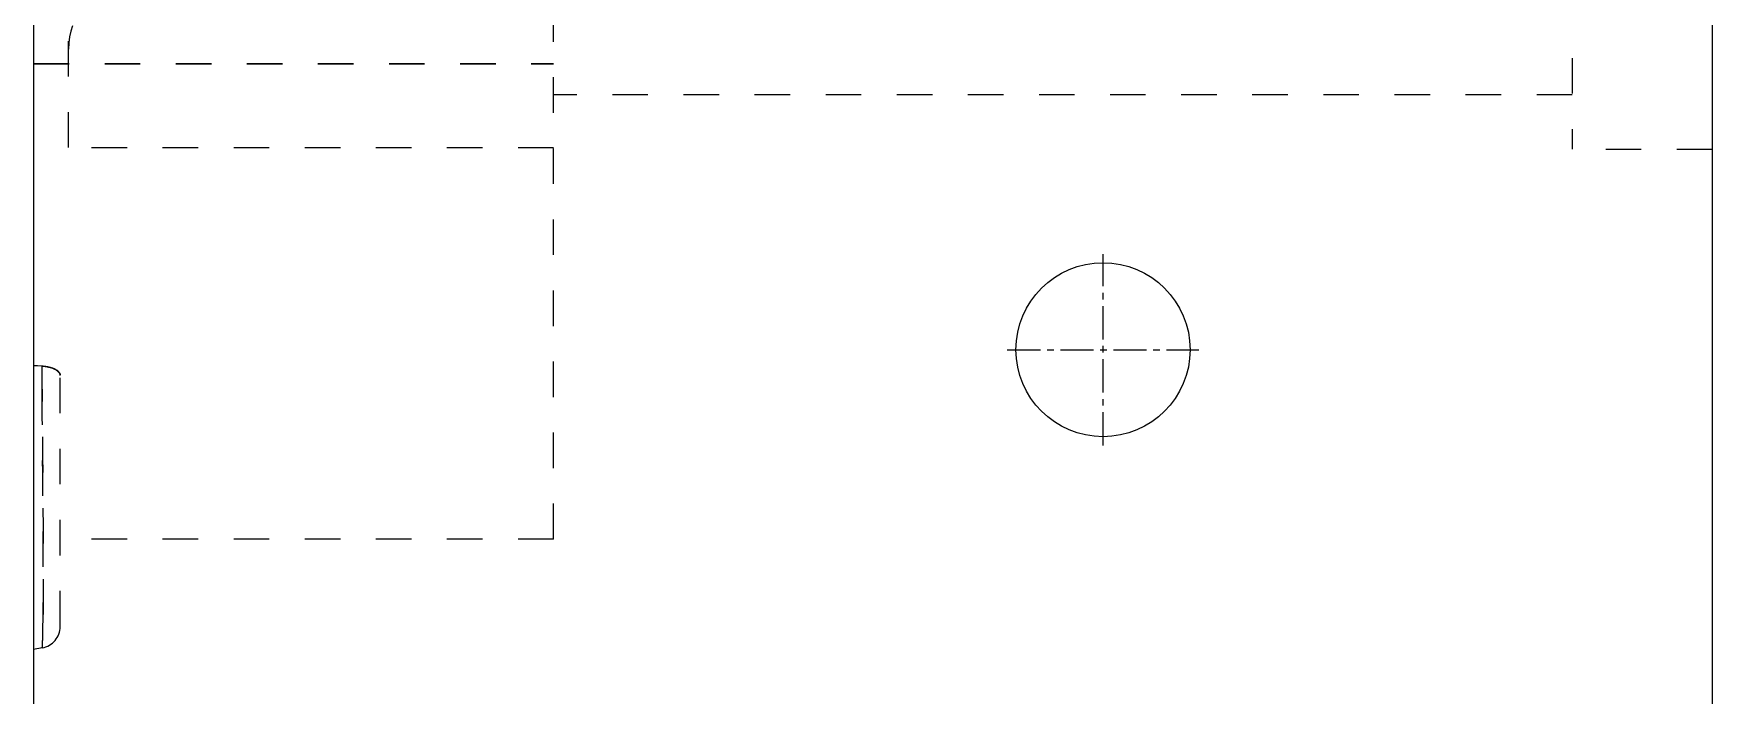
# Model space of a CAD drawing. Header units: millimetres. Extents: x 3054 to 4939, y -1170 to 130.
# Drawn here: x 3637.4 to 3714.6, y -340.1 to -309.6 of the extents above; entities that cross this region are included whole.
import ezdxf

# ---------------------------------------------------------------- set-up
doc = ezdxf.new("R2010")
doc.units = ezdxf.units.MM
doc.header["$LTSCALE"] = 16.335
doc.linetypes.add('CENTER', pattern=[0.6, 0.375, -0.075, 0.075, -0.075])
doc.linetypes.add('HIDDEN', pattern=[0.2, 0.1, -0.1])
doc.layers.add('21', color=7, linetype='CONTINUOUS')

msp = doc.modelspace()

# ---------------------------------------------------------------- linework, layer by layer
at = {"layer": '21', "color": 7, "linetype": 'Continuous'}
for p, q in [((3714.558, -379.03), (3714.558, -73.33)), ((3637.418, -236.755), (3637.418, -386.18))]:
    msp.add_line(p, q, dxfattribs=at)
at = {"layer": '21', "color": 8, "linetype": 'HIDDEN'}
for p, q in [((3639.025, -314.89), (3639.025, -278.107)), ((3661.314, -332.89), (3661.314, -295.045)), ((3708.118, -300.969), (3708.118, -314.967)), ((3637.418, -311.016), (3661.314, -311.016)), ((3637.418, -311.043), (3661.314, -311.043)), ((3708.118, -312.468), (3661.314, -312.468)), ((3661.314, -314.891), (3639.025, -314.891)), ((3714.558, -314.968), (3708.118, -314.968)), ((3637.418, -324.897), (3637.794, -324.923)), ((3637.794, -324.942), (3637.418, -324.917)), ((3638.638, -336.902), (3638.638, -325.339)), ((3661.314, -332.891), (3638.638, -332.891)), ((3637.811, -337.887), (3637.418, -337.956))]:
    msp.add_line(p, q, dxfattribs=at)
at = {"layer": '21', "color": 1, "linetype": 'CENTER', "ltscale": 0.248791}
for p, q in [((3686.558, -328.58), (3686.558, -319.78)), ((3682.158, -324.18), (3690.958, -324.18))]:
    msp.add_line(p, q, dxfattribs=at)
at = {"layer": '21', "color": 7, "linetype": 'Continuous'}
msp.add_circle((3686.558, -324.18), 4, dxfattribs=at)
at = {"layer": '21', "color": 8, "linetype": 'HIDDEN'}
for centre, radius, start, end in [((3642.226, -310.355), 3.201, 102.02505, 180.01253), ((3637.638, -336.902), 1, 280, 0)]:
    msp.add_arc(centre, radius, start, end, dxfattribs=at)
for points, knots in [([(3637.794, -324.923), (3637.803, -325.793), (3637.82, -327.483), (3637.839, -329.92), (3637.851, -331.826), (3637.856, -333.221), (3637.858, -334.148), (3637.858, -334.984), (3637.856, -335.721), (3637.853, -336.354), (3637.849, -336.816), (3637.844, -337.131), (3637.841, -337.325), (3637.837, -337.491), (3637.833, -337.628), (3637.828, -337.735), (3637.824, -337.806), (3637.82, -337.848), (3637.817, -337.868), (3637.815, -337.879), (3637.813, -337.886), (3637.811, -337.887)], [0, 0, 0, 0, 0.201279, 0.391144, 0.563927, 0.642164, 0.713933, 0.778508, 0.835448, 0.884398, 0.925086, 0.942254, 0.957258, 0.970064, 0.980637, 0.988943, 0.99495, 0.997082, 0.998629, 0.999592, 1, 1, 1, 1]), ([(3637.794, -324.923), (3637.913, -324.931), (3638.13, -324.965), (3638.432, -325.059), (3638.637, -325.225), (3638.638, -325.339)], [0, 0, 0, 0, 0.360766, 0.652657, 1, 1, 1, 1]), ([(3637.838, -337.434), (3637.852, -336.869), (3637.859, -335.358), (3637.856, -332.612), (3637.834, -329.014), (3637.809, -326.36), (3637.794, -324.942)], [0, 0, 0, 0, 0.135843, 0.362648, 0.659534, 1, 1, 1, 1]), ([(3638.638, -325.358), (3638.637, -325.244), (3638.432, -325.078), (3638.13, -324.984), (3637.913, -324.95), (3637.794, -324.942)], [0, 0, 0, 0, 0.347182, 0.639102, 1, 1, 1, 1]), ([(3637.811, -337.887), (3637.814, -337.886), (3637.816, -337.872), (3637.82, -337.853), (3637.823, -337.816), (3637.826, -337.766), (3637.829, -337.702), (3637.834, -337.59), (3637.836, -337.499), (3637.838, -337.434)], [0, 0, 0, 0, 0.019305, 0.0685, 0.148321, 0.258648, 0.399249, 0.569861, 1, 1, 1, 1])]:
    msp.add_open_spline(points, degree=3, knots=knots, dxfattribs=at)

doc.saveas('drawing.dxf')
